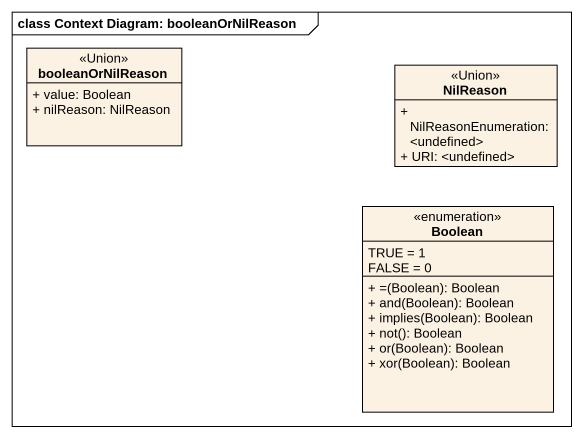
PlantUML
@startuml
mainframe class Context Diagram: booleanOrNilReason
hide circle
hide empty members
skinparam classAttributeIconSize 0
class booleanOrNilReason <<Union>> {
  + value: Boolean
  + nilReason: NilReason
}
class NilReason <<Union>> {
  + NilReasonEnumeration: <undefined>
  + URI: <undefined>
}
enum Boolean {
  TRUE = 1
  FALSE = 0
  + =(Boolean): Boolean
  + and(Boolean): Boolean
  + implies(Boolean): Boolean
  + not(): Boolean
  + or(Boolean): Boolean
  + xor(Boolean): Boolean
}
@enduml
